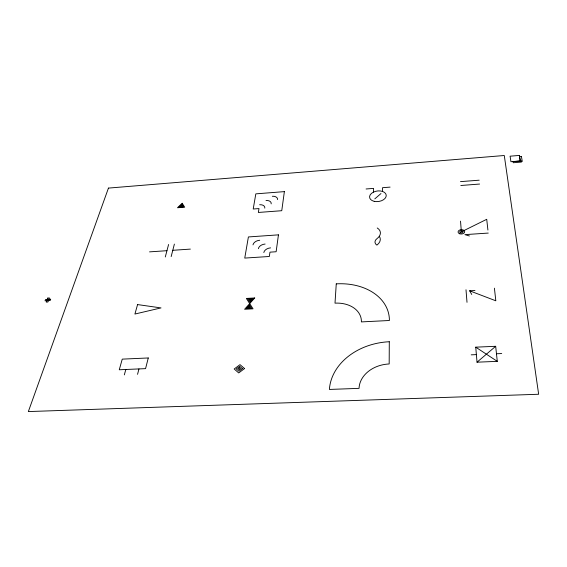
<?xml version="1.0" encoding="UTF-8"?>
<svg xmlns="http://www.w3.org/2000/svg" width="567" height="567" viewBox="0 0 567 567"><rect width="100%" height="100%" fill="white"/><g stroke="black" fill="none" stroke-linecap="round" stroke-linejoin="round"><path stroke-width="0.85" d="M382.505 191.419L382.562 187.698L390.089 187.11M373.455 192.114L373.554 188.4L366.076 188.981M171.163 256.589L174.381 244.093M137.547 374.34L138.965 368.926M165.288 256.979L168.59 244.49M124.329 374.886L125.817 369.478M48.528 300.645L49.031 299.312M46.671 300.751L47.181 299.419M374.801 198.875L380.96 193.56M477.031 362.185L495.678 346.295L497.28 361.356L477.031 362.185L475.748 347.167L495.678 346.295M460.489 181.638L479.193 180.186M460.815 185.494L479.611 184.048M149.539 251.868L166.953 250.692M172.786 250.295L190.37 249.104M488.258 233.072L464.933 234.632L469.377 235.978M471.737 294.457L469.639 290.807L474.962 290.517M471.205 354.836L476.386 354.616M496.472 353.765L501.71 353.546M469.639 290.807L495.82 300.793L494.41 288.185M475.748 347.167L497.28 361.356M487.918 230.046L486.72 219.309L461.375 231.839L460.524 221.137M466.003 289.765L467.01 302.324M263.825 252.563A6.287 4.175 -14 0 1 270.587 247.871M258.375 248.686A6.244 4.125 -14.2 0 1 265.115 244.044M252.995 244.866A6.209 4.068 -14.4 0 1 259.714 240.259M272.344 196.267A5.897 3.671 -13.2 0 1 277.547 199.598M266.008 200.484A5.918 3.7 -13.6 0 1 271.196 203.851M259.629 204.737A5.932 3.721 -13.9 0 1 264.796 208.139M379.309 236.311A11.333 7.555 -8.3 0 1 376.899 245.107A6.847 4.571 -7.6 0 1 377.027 238.608A11.248 7.442 -8.3 0 0 377.246 227.984M389.295 341.738L389.175 363.971A30.271 23.814 -6 0 0 359.046 388.36L329.406 389.437A60.598 47.713 -5.9 0 1 389.295 341.738M336.259 283.861L335.005 303.154A27.797 20.341 -10.7 0 1 361.392 321.907L389.401 320.497A55.63 40.746 -10.7 0 0 336.259 283.861M278.447 234.851L276.129 251.748L269.97 252.159L269.346 256.482L244.753 258.084L248.396 236.942L278.447 234.851M284.372 191.625L281.756 210.711L258.354 212.455L258.991 208.578L253.208 209.01L255.816 193.864L284.372 191.625M148.278 357.968L145.563 368.642L119.268 369.762L122.252 359.131L148.278 357.968M137.575 304.578L134.918 314.04L161.007 307.916L137.575 304.578M108.446 188.095L28.35 411.571L538.65 394.256L504.283 155.507L108.446 188.095M50.669 299.22L50.165 300.545L45.034 300.843L45.544 299.518L50.669 299.22M47.798 298.065L46.26 302.105L47.904 302.005L49.435 297.966L47.798 298.065M249.466 304.989L246.34 308.483L251.528 308.207L249.466 304.989M249.246 306.35L248.02 307.718L250.054 307.605L249.246 306.35M251.33 299.511L250.118 300.857L249.317 299.624L251.33 299.511M252.995 298.752L249.905 302.204L247.857 299.043L252.995 298.752M254.718 297.973L244.597 309.277L253.045 308.817L246.362 298.44L254.718 297.973M182.191 203.277L177.485 207.756L184.7 207.203L182.191 203.277M181.908 204.347L179.016 207.104L183.453 206.764L181.908 204.347M181.631 205.396L180.504 206.48L182.241 206.345L181.631 205.396M244.554 368.557L238.707 372.937L234.185 368.982L240.018 364.638L244.554 368.557M239.515 367.82L238.175 368.819L239.21 369.727L240.557 368.72L239.515 367.82M242.449 368.642L238.976 371.243L236.283 368.897L239.756 366.31L242.449 368.642M519.365 155.429L510.094 156.187L510.931 161.708L520.265 160.95L519.365 155.429M521.434 156.421L519.57 156.577L520.393 161.595L522.264 161.439L521.434 156.421M521.236 160.957L513.057 161.623L513.227 162.736L521.42 162.077L521.236 160.957M374.213 201.335A8.392 5.294 -8 0 0 386.226 195.197A8.392 5.294 -8 0 0 373.27 192.206A8.392 5.294 -8 0 0 374.213 201.335M460.524 232.803A1.651 1.084 -3.3 0 0 463.033 231.804A1.651 1.084 -3.3 0 0 460.581 230.911A1.651 1.084 -3.3 0 0 460.524 232.803M459.681 233.767A3.31 2.176 -3.3 0 0 464.685 231.768A3.31 2.176 -3.3 0 0 459.773 229.996A3.31 2.176 -3.3 0 0 459.681 233.767"/></g></svg>
